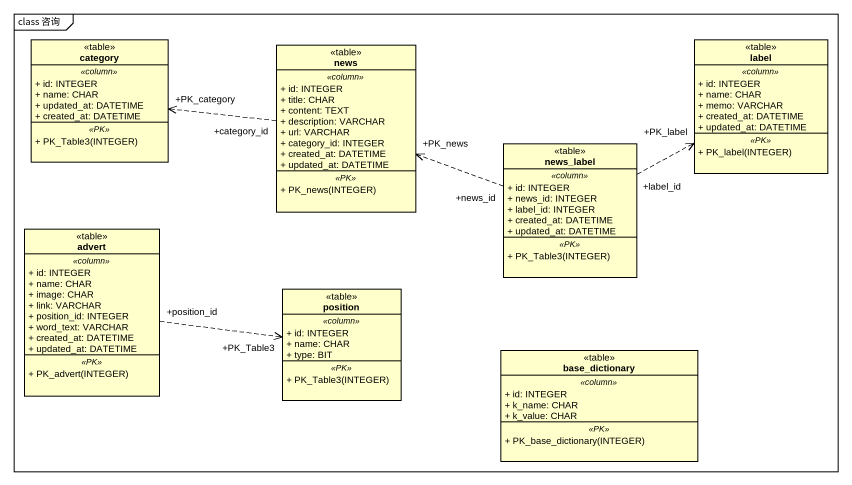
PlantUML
@startuml
mainframe class 咨询
hide circle
hide empty members
skinparam classAttributeIconSize 0
class category <<table>> {
  .. <<column>> ..
  + id: INTEGER
  + name: CHAR
  + updated_at: DATETIME
  + created_at: DATETIME
  .. <<PK>> ..
  + PK_Table3(INTEGER)
}
class news <<table>> {
  .. <<column>> ..
  + id: INTEGER
  + title: CHAR
  + content: TEXT
  + description: VARCHAR
  + url: VARCHAR
  + category_id: INTEGER
  + created_at: DATETIME
  + updated_at: DATETIME
  .. <<PK>> ..
  + PK_news(INTEGER)
}
class "label" as label_ <<table>> {
  .. <<column>> ..
  + id: INTEGER
  + name: CHAR
  + memo: VARCHAR
  + created_at: DATETIME
  + updated_at: DATETIME
  .. <<PK>> ..
  + PK_label(INTEGER)
}
class news_label <<table>> {
  .. <<column>> ..
  + id: INTEGER
  + news_id: INTEGER
  + label_id: INTEGER
  + created_at: DATETIME
  + updated_at: DATETIME
  .. <<PK>> ..
  + PK_Table3(INTEGER)
}
class advert <<table>> {
  .. <<column>> ..
  + id: INTEGER
  + name: CHAR
  + image: CHAR
  + link: VARCHAR
  + position_id: INTEGER
  + word_text: VARCHAR
  + created_at: DATETIME
  + updated_at: DATETIME
  .. <<PK>> ..
  + PK_advert(INTEGER)
}
class position <<table>> {
  .. <<column>> ..
  + id: INTEGER
  + name: CHAR
  + type: BIT
  .. <<PK>> ..
  + PK_Table3(INTEGER)
}
class base_dictionary <<table>> {
  .. <<column>> ..
  + id: INTEGER
  + k_name: CHAR
  + k_value: CHAR
  .. <<PK>> ..
  + PK_base_dictionary(INTEGER)
}
news "+category_id" .left.> "+PK_category" category
news_label "+news_id" .left.> "+PK_news" news
news_label "+label_id" .right.> "+PK_label" label_
advert "+position_id" .right.> "+PK_Table3" position
@enduml
